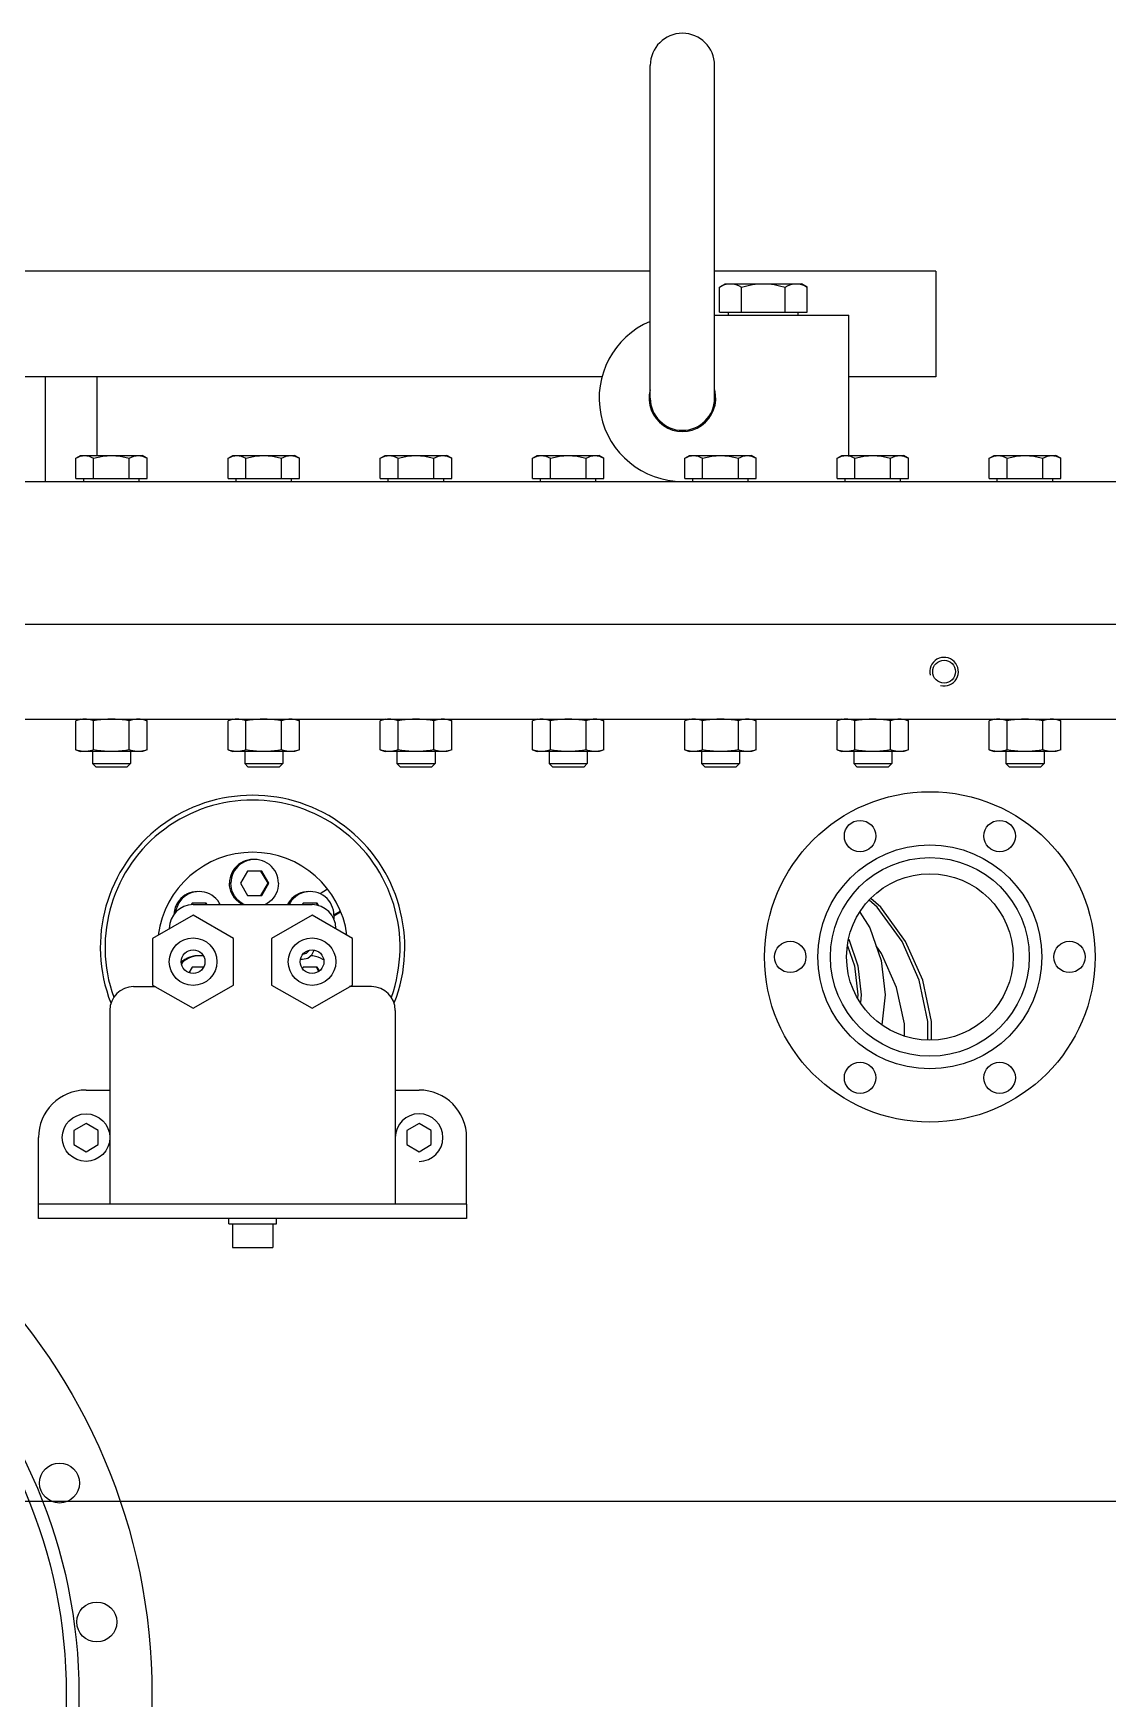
# Model space of a CAD drawing. Extents: x -50 to 48714, y -13211 to 6743.
# Drawn here: x 17112.6 to 17338.4, y -7818.6 to -7468.3 of the extents above; entities that cross this region are included whole.
import ezdxf

# ---------------------------------------------------------------- set-up
doc = ezdxf.new("R2010")
doc.units = 0
doc.header["$LTSCALE"] = 50
doc.linetypes.add('MITTEX2', pattern=[101.6, 63.5, -12.7, 12.7, -12.7])
doc.layers.get('0').update_dxf_attribs({"linetype": 'CONTINUOUS'})
doc.layers.add('MITTEX2', color=5, linetype='MITTEX2')
doc.layers.add('TEXT', color=2, linetype='CONTINUOUS')
doc.styles.add('STANDARD_H15', font='isocp.shx', dxfattribs={"height": 15})

# ---------------------------------------------------------------- blocks, each defined once
blk = doc.blocks.new('SMAB_S')
for p, q in [((242.25, 232), (242.25, 302)), ((255.75, 232), (255.75, 302)), ((242.25, 258.7), (99.75, 258.7)), ((302.25, 258.7), (255.75, 258.7)), ((256.76, 255.37), (258, 256.08)), ((258, 256.08), (274, 256.08)), ((272.93, 256.08), (273.49, 256.03)), ((275.24, 255.37), (274, 256.08)), ((302.25, 258.7), (302.25, 236.5)), ((256.76, 250.1), (256.76, 255.37)), ((261.38, 250.1), (261.38, 255.37)), ((270.62, 250.1), (270.62, 255.37)), ((275.24, 250.1), (275.24, 255.37)), ((255.75, 249.5), (284, 249.5)), ((256.76, 250.1), (275.24, 250.1)), ((258.68, 249.5), (258.68, 250.1)), ((273.32, 249.5), (273.32, 250.1)), ((284, 219.95), (284, 249.5)), ((232.13, 236.5), (99.75, 236.5)), ((115.1, 214.5), (115.1, 236.5)), ((126, 219.95), (126, 236.5)), ((302.25, 236.5), (284, 236.5)), ((121.49, 219.37), (122.5, 219.95)), ((121.49, 215.1), (121.49, 219.37)), ((122.5, 219.95), (135.5, 219.95)), ((125.25, 215.1), (125.25, 219.37)), ((132.75, 215.1), (132.75, 219.37)), ((134.63, 219.95), (135.09, 219.91)), ((135.09, 219.91), (135.55, 219.8)), ((136.51, 219.37), (135.5, 219.95)), ((136.51, 215.1), (136.51, 219.37)), ((153.49, 219.37), (154.5, 219.95)), ((153.49, 215.1), (153.49, 219.37)), ((154.5, 219.95), (167.5, 219.95)), ((157.25, 215.1), (157.25, 219.37)), ((164.75, 215.1), (164.75, 219.37)), ((166.63, 219.95), (167.09, 219.91)), ((167.09, 219.91), (167.55, 219.8)), ((168.51, 219.37), (167.5, 219.95)), ((168.51, 215.1), (168.51, 219.37)), ((185.49, 219.37), (186.5, 219.95)), ((185.49, 215.1), (185.49, 219.37)), ((186.5, 219.95), (199.5, 219.95)), ((189.25, 215.1), (189.25, 219.37)), ((196.75, 215.1), (196.75, 219.37)), ((198.63, 219.95), (199.09, 219.91)), ((199.09, 219.91), (199.55, 219.8)), ((200.51, 219.37), (199.5, 219.95)), ((200.51, 215.1), (200.51, 219.37)), ((217.49, 219.37), (218.5, 219.95)), ((217.49, 215.1), (217.49, 219.37)), ((218.5, 219.95), (231.5, 219.95)), ((221.25, 215.1), (221.25, 219.37)), ((228.75, 215.1), (228.75, 219.37)), ((230.63, 219.95), (231.09, 219.91)), ((231.09, 219.91), (231.55, 219.8)), ((232.51, 219.37), (231.5, 219.95)), ((232.51, 215.1), (232.51, 219.37)), ((249.49, 219.37), (250.5, 219.95)), ((249.49, 215.1), (249.49, 219.37)), ((250.5, 219.95), (263.5, 219.95)), ((253.25, 215.1), (253.25, 219.37)), ((260.75, 215.1), (260.75, 219.37)), ((262.63, 219.95), (263.09, 219.91)), ((263.09, 219.91), (263.55, 219.8)), ((264.51, 219.37), (263.5, 219.95)), ((264.51, 215.1), (264.51, 219.37)), ((281.49, 219.37), (282.5, 219.95)), ((281.49, 215.1), (281.49, 219.37)), ((282.5, 219.95), (295.5, 219.95)), ((285.25, 215.1), (285.25, 219.37)), ((292.75, 215.1), (292.75, 219.37)), ((294.63, 219.95), (295.09, 219.91)), ((295.09, 219.91), (295.55, 219.8)), ((296.51, 219.37), (295.5, 219.95)), ((296.51, 215.1), (296.51, 219.37)), ((313.49, 219.37), (314.5, 219.95)), ((313.49, 215.1), (313.49, 219.37)), ((314.5, 219.95), (327.5, 219.95)), ((317.25, 215.1), (317.25, 219.37)), ((324.75, 215.1), (324.75, 219.37)), ((326.63, 219.95), (327.09, 219.91)), ((327.09, 219.91), (327.55, 219.8)), ((328.51, 219.37), (327.5, 219.95)), ((328.51, 215.1), (328.51, 219.37)), ((-364, 214.5), (366, 214.5)), ((121.49, 215.1), (136.51, 215.1)), ((123.18, 214.5), (123.18, 215.1)), ((134.82, 214.5), (134.82, 215.1)), ((153.49, 215.1), (168.51, 215.1)), ((155.18, 214.5), (155.18, 215.1)), ((166.82, 214.5), (166.82, 215.1)), ((185.49, 215.1), (200.51, 215.1)), ((187.18, 214.5), (187.18, 215.1)), ((198.82, 214.5), (198.82, 215.1)), ((217.49, 215.1), (232.51, 215.1)), ((219.18, 214.5), (219.18, 215.1)), ((230.82, 214.5), (230.82, 215.1)), ((249.49, 215.1), (264.51, 215.1)), ((251.18, 214.5), (251.18, 215.1)), ((262.82, 214.5), (262.82, 215.1)), ((281.49, 215.1), (296.51, 215.1)), ((283.18, 214.5), (283.18, 215.1)), ((294.82, 214.5), (294.82, 215.1)), ((313.49, 215.1), (328.51, 215.1)), ((315.18, 214.5), (315.18, 215.1)), ((326.82, 214.5), (326.82, 215.1)), ((-364, 184.5), (366, 184.5)), ((-364, 164.5), (366, 164.5)), ((122.5, 164.5), (121.49, 164.13)), ((121.49, 158.07), (121.49, 164.13)), ((125.25, 158.07), (125.25, 164.13)), ((132.75, 158.07), (132.75, 164.13)), ((135.5, 164.5), (136.51, 164.13)), ((136.51, 158.07), (136.51, 164.13)), ((154.5, 164.5), (153.49, 164.13)), ((153.49, 158.07), (153.49, 164.13)), ((157.25, 158.07), (157.25, 164.13)), ((164.75, 158.07), (164.75, 164.13)), ((167.5, 164.5), (168.51, 164.13)), ((168.51, 158.07), (168.51, 164.13)), ((186.5, 164.5), (185.49, 164.13)), ((185.49, 158.07), (185.49, 164.13)), ((189.25, 158.07), (189.25, 164.13)), ((196.75, 158.07), (196.75, 164.13)), ((199.5, 164.5), (200.51, 164.13)), ((200.51, 158.07), (200.51, 164.13)), ((218.5, 164.5), (217.49, 164.13)), ((217.49, 158.07), (217.49, 164.13)), ((221.25, 158.07), (221.25, 164.13)), ((228.75, 158.07), (228.75, 164.13)), ((231.5, 164.5), (232.51, 164.13)), ((232.51, 158.07), (232.51, 164.13)), ((250.5, 164.5), (249.49, 164.13)), ((249.49, 158.07), (249.49, 164.13)), ((253.25, 158.07), (253.25, 164.13)), ((260.75, 158.07), (260.75, 164.13)), ((263.5, 164.5), (264.51, 164.13)), ((264.51, 158.07), (264.51, 164.13)), ((282.5, 164.5), (281.49, 164.13)), ((281.49, 158.07), (281.49, 164.13)), ((285.25, 158.07), (285.25, 164.13)), ((292.75, 158.07), (292.75, 164.13)), ((295.5, 164.5), (296.51, 164.13)), ((296.51, 158.07), (296.51, 164.13)), ((314.5, 164.5), (313.49, 164.13)), ((313.49, 158.07), (313.49, 164.13)), ((317.25, 158.07), (317.25, 164.13)), ((324.75, 158.07), (324.75, 164.13)), ((327.5, 164.5), (328.51, 164.13)), ((328.51, 158.07), (328.51, 164.13)), ((121.49, 158.07), (122.5, 157.7)), ((135.5, 157.7), (122.5, 157.7)), ((125, 157.7), (125, 155.18)), ((133, 157.7), (133, 155.18)), ((136.51, 158.07), (135.5, 157.7)), ((153.49, 158.07), (154.5, 157.7)), ((167.5, 157.7), (154.5, 157.7)), ((157, 157.7), (157, 155.18)), ((165, 157.7), (165, 155.18)), ((168.51, 158.07), (167.5, 157.7)), ((185.49, 158.07), (186.5, 157.7)), ((199.5, 157.7), (186.5, 157.7)), ((189, 157.7), (189, 155.18)), ((197, 157.7), (197, 155.18)), ((200.51, 158.07), (199.5, 157.7)), ((217.49, 158.07), (218.5, 157.7)), ((231.5, 157.7), (218.5, 157.7)), ((221, 157.7), (221, 155.18)), ((229, 157.7), (229, 155.18)), ((232.51, 158.07), (231.5, 157.7)), ((249.49, 158.07), (250.5, 157.7)), ((263.5, 157.7), (250.5, 157.7)), ((253, 157.7), (253, 155.18)), ((261, 157.7), (261, 155.18)), ((264.51, 158.07), (263.5, 157.7)), ((281.49, 158.07), (282.5, 157.7)), ((295.5, 157.7), (282.5, 157.7)), ((285, 157.7), (285, 155.18)), ((293, 157.7), (293, 155.18)), ((296.51, 158.07), (295.5, 157.7)), ((313.49, 158.07), (314.5, 157.7)), ((327.5, 157.7), (314.5, 157.7)), ((317, 157.7), (317, 155.18)), ((325, 157.7), (325, 155.18)), ((328.51, 158.07), (327.5, 157.7)), ((125, 155.18), (133, 155.18)), ((125, 155.18), (125.68, 154.5)), ((125.68, 154.5), (132.32, 154.5)), ((133, 155.18), (132.32, 154.5)), ((157, 155.18), (157.68, 154.5)), ((157, 155.18), (165, 155.18)), ((157.68, 154.5), (164.32, 154.5)), ((165, 155.18), (164.32, 154.5)), ((189, 155.18), (189.68, 154.5)), ((189, 155.18), (197, 155.18)), ((189.68, 154.5), (196.32, 154.5)), ((197, 155.18), (196.32, 154.5)), ((221, 155.18), (221.68, 154.5)), ((221, 155.18), (229, 155.18)), ((221.68, 154.5), (228.32, 154.5)), ((229, 155.18), (228.32, 154.5)), ((253, 155.18), (253.68, 154.5)), ((253, 155.18), (261, 155.18)), ((253.68, 154.5), (260.32, 154.5)), ((261, 155.18), (260.32, 154.5)), ((285, 155.18), (285.68, 154.5)), ((285, 155.18), (293, 155.18)), ((285.68, 154.5), (292.32, 154.5)), ((293, 155.18), (292.32, 154.5)), ((317, 155.18), (317.68, 154.5)), ((317, 155.18), (325, 155.18)), ((317.68, 154.5), (324.32, 154.5)), ((325, 155.18), (324.32, 154.5)), ((157.61, 132.57), (156.13, 130)), ((156.13, 130), (157.61, 127.43)), ((160.58, 132.57), (157.61, 132.57)), ((161.9, 130), (160.42, 132.57)), ((160.42, 127.43), (161.9, 130)), ((162.06, 130), (160.58, 132.57)), ((160.58, 127.43), (162.06, 130)), ((161.9, 130), (162.06, 130)), ((157.61, 127.43), (160.58, 127.43)), ((174.42, 128.72), (172.83, 127.8)), ((146.15, 123.31), (137.65, 118.41)), ((145.94, 125.82), (145.73, 125.46)), ((148.9, 125.82), (145.94, 125.82)), ((146.15, 125.5), (171.15, 125.5)), ((154.65, 118.41), (146.15, 123.31)), ((148.93, 125.5), (148.74, 125.82)), ((149.08, 125.5), (148.9, 125.82)), ((171.15, 123.31), (162.65, 118.41)), ((169.29, 125.82), (169.1, 125.5)), ((172.25, 125.82), (169.29, 125.82)), ((179.65, 118.41), (171.15, 123.31)), ((172.38, 125.33), (172.09, 125.82)), ((172.57, 125.27), (172.25, 125.82)), ((175.75, 123.38), (177.07, 124.14)), ((175.76, 123.14), (177.15, 123.95)), ((141.15, 120.5), (141.15, 120.43)), ((176.15, 120.43), (176.15, 120.5)), ((137.65, 118.41), (137.65, 108.59)), ((154.65, 108.59), (154.65, 118.41)), ((162.65, 118.41), (162.65, 108.59)), ((179.65, 108.59), (179.65, 118.41)), ((143.99, 113.66), (143.66, 113.37)), ((145.94, 112.32), (145.27, 111.16)), ((148.35, 112.32), (145.94, 112.32)), ((168.71, 114), (169.16, 114)), ((168.72, 114.1), (169.16, 114)), ((169.29, 112.32), (169.13, 112.05)), ((172.25, 112.32), (169.29, 112.32)), ((172.59, 111.46), (172.09, 112.32)), ((172.69, 111.55), (172.25, 112.32)), ((137.65, 108.59), (146.15, 103.69)), ((146.15, 103.69), (154.65, 108.59)), ((162.65, 108.59), (171.15, 103.69)), ((171.15, 103.69), (179.65, 108.59)), ((133.65, 108.25), (138.24, 108.25)), ((183.65, 108.25), (179.05, 108.25)), ((128.65, 103.25), (128.65, 62.5)), ((188.65, 103.25), (188.65, 62.5)), ((123.65, 86.5), (128.65, 86.5)), ((188.65, 86.5), (193.65, 86.5)), ((123.65, 79.47), (121.08, 77.98)), ((121.08, 77.98), (121.08, 75.02)), ((126.22, 77.98), (123.65, 79.47)), ((126.22, 75.02), (126.22, 77.98)), ((193.65, 79.47), (191.08, 77.98)), ((191.08, 77.98), (191.08, 75.02)), ((196.22, 77.98), (193.65, 79.47)), ((196.22, 75.02), (196.22, 77.98)), ((113.65, 62.5), (113.65, 76.5)), ((121.08, 75.02), (123.65, 73.53)), ((123.65, 73.53), (126.22, 75.02)), ((191.08, 75.02), (193.65, 73.53)), ((193.65, 73.53), (196.22, 75.02)), ((203.65, 62.5), (203.65, 76.5)), ((113.65, 59.5), (113.65, 62.5)), ((203.65, 62.5), (113.65, 62.5)), ((203.65, 62.5), (203.65, 59.5)), ((203.65, 59.5), (113.65, 59.5)), ((153.65, 58.4), (153.65, 59.5)), ((153.65, 58.4), (163.65, 58.4)), ((154.4, 58.4), (154.4, 53.4)), ((162.9, 58.4), (162.9, 53.4)), ((163.65, 58.4), (163.65, 59.5)), ((154.4, 53.4), (162.9, 53.4))]:
    blk.add_line(p, q)
for points in [[(256.76, 255.37), (257.36, 255.68), (257.94, 255.9), (258.51, 256.03), (259.07, 256.08)], [(259.07, 256.08), (259.64, 256.03), (260.2, 255.9), (260.78, 255.68), (261.38, 255.37)], [(261.38, 255.37), (262.57, 255.67), (263.73, 255.9), (264.87, 256.03), (266, 256.08)], [(266, 256.08), (267.14, 256.03), (268.28, 255.9), (269.43, 255.67), (270.62, 255.37)], [(270.62, 255.37), (271.22, 255.68), (271.8, 255.9), (272.36, 256.03), (272.93, 256.08)], [(273.49, 256.03), (274.06, 255.9), (274.64, 255.68), (275.24, 255.37)], [(121.49, 219.37), (121.98, 219.62), (122.45, 219.8), (122.91, 219.91), (123.37, 219.95)], [(123.37, 219.95), (123.83, 219.91), (124.29, 219.8), (124.76, 219.62), (125.25, 219.37)], [(125.25, 219.37), (126.22, 219.62), (127.16, 219.8), (128.08, 219.91), (129, 219.95)], [(129, 219.95), (129.92, 219.91), (130.85, 219.8), (131.79, 219.62), (132.75, 219.37)], [(132.75, 219.37), (133.24, 219.62), (133.71, 219.8), (134.17, 219.91), (134.63, 219.95)], [(135.55, 219.8), (136.02, 219.62), (136.51, 219.37)], [(153.49, 219.37), (153.98, 219.62), (154.45, 219.8), (154.91, 219.91), (155.37, 219.95)], [(155.37, 219.95), (155.83, 219.91), (156.29, 219.8), (156.76, 219.62), (157.25, 219.37)], [(157.25, 219.37), (158.22, 219.62), (159.16, 219.8), (160.08, 219.91), (161, 219.95)], [(161, 219.95), (161.92, 219.91), (162.85, 219.8), (163.79, 219.62), (164.75, 219.37)], [(164.75, 219.37), (165.24, 219.62), (165.71, 219.8), (166.17, 219.91), (166.63, 219.95)], [(167.55, 219.8), (168.02, 219.62), (168.51, 219.37)], [(185.49, 219.37), (185.98, 219.62), (186.45, 219.8), (186.91, 219.91), (187.37, 219.95)], [(187.37, 219.95), (187.83, 219.91), (188.29, 219.8), (188.76, 219.62), (189.25, 219.37)], [(189.25, 219.37), (190.22, 219.62), (191.16, 219.8), (192.08, 219.91), (193, 219.95)], [(193, 219.95), (193.92, 219.91), (194.85, 219.8), (195.79, 219.62), (196.75, 219.37)], [(196.75, 219.37), (197.24, 219.62), (197.71, 219.8), (198.17, 219.91), (198.63, 219.95)], [(199.55, 219.8), (200.02, 219.62), (200.51, 219.37)], [(217.49, 219.37), (217.98, 219.62), (218.45, 219.8), (218.91, 219.91), (219.37, 219.95)], [(219.37, 219.95), (219.83, 219.91), (220.29, 219.8), (220.76, 219.62), (221.25, 219.37)], [(221.25, 219.37), (222.22, 219.62), (223.16, 219.8), (224.08, 219.91), (225, 219.95)], [(225, 219.95), (225.92, 219.91), (226.85, 219.8), (227.79, 219.62), (228.75, 219.37)], [(228.75, 219.37), (229.24, 219.62), (229.71, 219.8), (230.17, 219.91), (230.63, 219.95)], [(231.55, 219.8), (232.02, 219.62), (232.51, 219.37)], [(249.49, 219.37), (249.98, 219.62), (250.45, 219.8), (250.91, 219.91), (251.37, 219.95)], [(251.37, 219.95), (251.83, 219.91), (252.29, 219.8), (252.76, 219.62), (253.25, 219.37)], [(253.25, 219.37), (254.22, 219.62), (255.16, 219.8), (256.08, 219.91), (257, 219.95)], [(257, 219.95), (257.92, 219.91), (258.85, 219.8), (259.79, 219.62), (260.75, 219.37)], [(260.75, 219.37), (261.24, 219.62), (261.71, 219.8), (262.17, 219.91), (262.63, 219.95)], [(263.55, 219.8), (264.02, 219.62), (264.51, 219.37)], [(281.49, 219.37), (281.98, 219.62), (282.45, 219.8), (282.91, 219.91), (283.37, 219.95)], [(283.37, 219.95), (283.83, 219.91), (284.29, 219.8), (284.76, 219.62), (285.25, 219.37)], [(285.25, 219.37), (286.22, 219.62), (287.16, 219.8), (288.08, 219.91), (289, 219.95)], [(289, 219.95), (289.92, 219.91), (290.85, 219.8), (291.79, 219.62), (292.75, 219.37)], [(292.75, 219.37), (293.24, 219.62), (293.71, 219.8), (294.17, 219.91), (294.63, 219.95)], [(295.55, 219.8), (296.02, 219.62), (296.51, 219.37)], [(313.49, 219.37), (313.98, 219.62), (314.45, 219.8), (314.91, 219.91), (315.37, 219.95)], [(315.37, 219.95), (315.83, 219.91), (316.29, 219.8), (316.76, 219.62), (317.25, 219.37)], [(317.25, 219.37), (318.22, 219.62), (319.16, 219.8), (320.08, 219.91), (321, 219.95)], [(321, 219.95), (321.92, 219.91), (322.85, 219.8), (323.79, 219.62), (324.75, 219.37)], [(324.75, 219.37), (325.24, 219.62), (325.71, 219.8), (326.17, 219.91), (326.63, 219.95)], [(327.55, 219.8), (328.02, 219.62), (328.51, 219.37)], [(123.37, 164.5), (123, 164.48), (122.63, 164.44), (122.25, 164.36), (121.88, 164.26), (121.49, 164.13)], [(125.25, 164.13), (124.86, 164.26), (124.49, 164.36), (124.12, 164.44), (123.74, 164.48), (123.37, 164.5)], [(129, 164.5), (128.25, 164.48), (127.5, 164.44), (126.76, 164.36), (126.01, 164.26), (125.25, 164.13)], [(132.75, 164.13), (131.99, 164.26), (131.24, 164.36), (130.49, 164.44), (129.74, 164.48), (129, 164.5)], [(134.63, 164.5), (134.26, 164.48), (133.88, 164.44), (133.51, 164.36), (133.14, 164.26), (132.75, 164.13)], [(136.51, 164.13), (136.12, 164.26), (135.75, 164.36), (135.37, 164.44), (135, 164.48), (134.63, 164.5)], [(155.37, 164.5), (155, 164.48), (154.63, 164.44), (154.25, 164.36), (153.88, 164.26), (153.49, 164.13)], [(157.25, 164.13), (156.86, 164.26), (156.49, 164.36), (156.12, 164.44), (155.74, 164.48), (155.37, 164.5)], [(161, 164.5), (160.25, 164.48), (159.5, 164.44), (158.76, 164.36), (158.01, 164.26), (157.25, 164.13)], [(164.75, 164.13), (163.99, 164.26), (163.24, 164.36), (162.49, 164.44), (161.74, 164.48), (161, 164.5)], [(166.63, 164.5), (166.26, 164.48), (165.88, 164.44), (165.51, 164.36), (165.14, 164.26), (164.75, 164.13)], [(168.51, 164.13), (168.12, 164.26), (167.75, 164.36), (167.37, 164.44), (167, 164.48), (166.63, 164.5)], [(187.37, 164.5), (187, 164.48), (186.63, 164.44), (186.25, 164.36), (185.88, 164.26), (185.49, 164.13)], [(189.25, 164.13), (188.86, 164.26), (188.49, 164.36), (188.12, 164.44), (187.74, 164.48), (187.37, 164.5)], [(193, 164.5), (192.25, 164.48), (191.5, 164.44), (190.76, 164.36), (190.01, 164.26), (189.25, 164.13)], [(196.75, 164.13), (195.99, 164.26), (195.24, 164.36), (194.49, 164.44), (193.74, 164.48), (193, 164.5)], [(198.63, 164.5), (198.26, 164.48), (197.88, 164.44), (197.51, 164.36), (197.14, 164.26), (196.75, 164.13)], [(200.51, 164.13), (200.12, 164.26), (199.75, 164.36), (199.37, 164.44), (199, 164.48), (198.63, 164.5)], [(219.37, 164.5), (219, 164.48), (218.63, 164.44), (218.25, 164.36), (217.88, 164.26), (217.49, 164.13)], [(221.25, 164.13), (220.86, 164.26), (220.49, 164.36), (220.12, 164.44), (219.74, 164.48), (219.37, 164.5)], [(225, 164.5), (224.25, 164.48), (223.5, 164.44), (222.76, 164.36), (222.01, 164.26), (221.25, 164.13)], [(228.75, 164.13), (227.99, 164.26), (227.24, 164.36), (226.49, 164.44), (225.74, 164.48), (225, 164.5)], [(230.63, 164.5), (230.26, 164.48), (229.88, 164.44), (229.51, 164.36), (229.14, 164.26), (228.75, 164.13)], [(232.51, 164.13), (232.12, 164.26), (231.75, 164.36), (231.37, 164.44), (231, 164.48), (230.63, 164.5)], [(251.37, 164.5), (251, 164.48), (250.63, 164.44), (250.25, 164.36), (249.88, 164.26), (249.49, 164.13)], [(253.25, 164.13), (252.86, 164.26), (252.49, 164.36), (252.12, 164.44), (251.74, 164.48), (251.37, 164.5)], [(257, 164.5), (256.25, 164.48), (255.5, 164.44), (254.76, 164.36), (254.01, 164.26), (253.25, 164.13)], [(260.75, 164.13), (259.99, 164.26), (259.24, 164.36), (258.49, 164.44), (257.74, 164.48), (257, 164.5)], [(262.63, 164.5), (262.26, 164.48), (261.88, 164.44), (261.51, 164.36), (261.14, 164.26), (260.75, 164.13)], [(264.51, 164.13), (264.12, 164.26), (263.75, 164.36), (263.37, 164.44), (263, 164.48), (262.63, 164.5)], [(283.37, 164.5), (283, 164.48), (282.63, 164.44), (282.25, 164.36), (281.88, 164.26), (281.49, 164.13)], [(285.25, 164.13), (284.86, 164.26), (284.49, 164.36), (284.12, 164.44), (283.74, 164.48), (283.37, 164.5)], [(289, 164.5), (288.25, 164.48), (287.5, 164.44), (286.76, 164.36), (286.01, 164.26), (285.25, 164.13)], [(292.75, 164.13), (291.99, 164.26), (291.24, 164.36), (290.49, 164.44), (289.74, 164.48), (289, 164.5)], [(294.63, 164.5), (294.26, 164.48), (293.88, 164.44), (293.51, 164.36), (293.14, 164.26), (292.75, 164.13)], [(296.51, 164.13), (296.12, 164.26), (295.75, 164.36), (295.37, 164.44), (295, 164.48), (294.63, 164.5)], [(315.37, 164.5), (315, 164.48), (314.63, 164.44), (314.25, 164.36), (313.88, 164.26), (313.49, 164.13)], [(317.25, 164.13), (316.86, 164.26), (316.49, 164.36), (316.12, 164.44), (315.74, 164.48), (315.37, 164.5)], [(321, 164.5), (320.25, 164.48), (319.5, 164.44), (318.76, 164.36), (318.01, 164.26), (317.25, 164.13)], [(324.75, 164.13), (323.99, 164.26), (323.24, 164.36), (322.49, 164.44), (321.74, 164.48), (321, 164.5)], [(326.63, 164.5), (326.26, 164.48), (325.88, 164.44), (325.51, 164.36), (325.14, 164.26), (324.75, 164.13)], [(328.51, 164.13), (328.12, 164.26), (327.75, 164.36), (327.37, 164.44), (327, 164.48), (326.63, 164.5)], [(123.37, 157.7), (123, 157.72), (122.63, 157.76), (122.25, 157.84), (121.88, 157.94), (121.49, 158.07)], [(125.25, 158.07), (124.86, 157.94), (124.49, 157.84), (124.12, 157.76), (123.74, 157.72), (123.37, 157.7)], [(129, 157.7), (128.25, 157.72), (127.5, 157.76), (126.76, 157.84), (126.01, 157.94), (125.25, 158.07)], [(132.75, 158.07), (131.99, 157.94), (131.24, 157.84), (130.49, 157.76), (129.74, 157.72), (129, 157.7)], [(134.63, 157.7), (134.26, 157.72), (133.88, 157.76), (133.51, 157.84), (133.14, 157.94), (132.75, 158.07)], [(136.51, 158.07), (136.12, 157.94), (135.75, 157.84), (135.37, 157.76), (135, 157.72), (134.63, 157.7)], [(155.37, 157.7), (155, 157.72), (154.63, 157.76), (154.25, 157.84), (153.88, 157.94), (153.49, 158.07)], [(157.25, 158.07), (156.86, 157.94), (156.49, 157.84), (156.12, 157.76), (155.74, 157.72), (155.37, 157.7)], [(161, 157.7), (160.25, 157.72), (159.5, 157.76), (158.76, 157.84), (158.01, 157.94), (157.25, 158.07)], [(164.75, 158.07), (163.99, 157.94), (163.24, 157.84), (162.49, 157.76), (161.74, 157.72), (161, 157.7)], [(166.63, 157.7), (166.26, 157.72), (165.88, 157.76), (165.51, 157.84), (165.14, 157.94), (164.75, 158.07)], [(168.51, 158.07), (168.12, 157.94), (167.75, 157.84), (167.37, 157.76), (167, 157.72), (166.63, 157.7)], [(187.37, 157.7), (187, 157.72), (186.63, 157.76), (186.25, 157.84), (185.88, 157.94), (185.49, 158.07)], [(189.25, 158.07), (188.86, 157.94), (188.49, 157.84), (188.12, 157.76), (187.74, 157.72), (187.37, 157.7)], [(193, 157.7), (192.25, 157.72), (191.5, 157.76), (190.76, 157.84), (190.01, 157.94), (189.25, 158.07)], [(196.75, 158.07), (195.99, 157.94), (195.24, 157.84), (194.49, 157.76), (193.74, 157.72), (193, 157.7)], [(198.63, 157.7), (198.26, 157.72), (197.88, 157.76), (197.51, 157.84), (197.14, 157.94), (196.75, 158.07)], [(200.51, 158.07), (200.12, 157.94), (199.75, 157.84), (199.37, 157.76), (199, 157.72), (198.63, 157.7)], [(219.37, 157.7), (219, 157.72), (218.63, 157.76), (218.25, 157.84), (217.88, 157.94), (217.49, 158.07)], [(221.25, 158.07), (220.86, 157.94), (220.49, 157.84), (220.12, 157.76), (219.74, 157.72), (219.37, 157.7)], [(225, 157.7), (224.25, 157.72), (223.5, 157.76), (222.76, 157.84), (222.01, 157.94), (221.25, 158.07)], [(228.75, 158.07), (227.99, 157.94), (227.24, 157.84), (226.49, 157.76), (225.74, 157.72), (225, 157.7)], [(230.63, 157.7), (230.26, 157.72), (229.88, 157.76), (229.51, 157.84), (229.14, 157.94), (228.75, 158.07)], [(232.51, 158.07), (232.12, 157.94), (231.75, 157.84), (231.37, 157.76), (231, 157.72), (230.63, 157.7)], [(251.37, 157.7), (251, 157.72), (250.63, 157.76), (250.25, 157.84), (249.88, 157.94), (249.49, 158.07)], [(253.25, 158.07), (252.86, 157.94), (252.49, 157.84), (252.12, 157.76), (251.74, 157.72), (251.37, 157.7)], [(257, 157.7), (256.25, 157.72), (255.5, 157.76), (254.76, 157.84), (254.01, 157.94), (253.25, 158.07)], [(260.75, 158.07), (259.99, 157.94), (259.24, 157.84), (258.49, 157.76), (257.74, 157.72), (257, 157.7)], [(262.63, 157.7), (262.26, 157.72), (261.88, 157.76), (261.51, 157.84), (261.14, 157.94), (260.75, 158.07)], [(264.51, 158.07), (264.12, 157.94), (263.75, 157.84), (263.37, 157.76), (263, 157.72), (262.63, 157.7)], [(283.37, 157.7), (283, 157.72), (282.63, 157.76), (282.25, 157.84), (281.88, 157.94), (281.49, 158.07)], [(285.25, 158.07), (284.86, 157.94), (284.49, 157.84), (284.12, 157.76), (283.74, 157.72), (283.37, 157.7)], [(289, 157.7), (288.25, 157.72), (287.5, 157.76), (286.76, 157.84), (286.01, 157.94), (285.25, 158.07)], [(292.75, 158.07), (291.99, 157.94), (291.24, 157.84), (290.49, 157.76), (289.74, 157.72), (289, 157.7)], [(294.63, 157.7), (294.26, 157.72), (293.88, 157.76), (293.51, 157.84), (293.14, 157.94), (292.75, 158.07)], [(296.51, 158.07), (296.12, 157.94), (295.75, 157.84), (295.37, 157.76), (295, 157.72), (294.63, 157.7)], [(315.37, 157.7), (315, 157.72), (314.63, 157.76), (314.25, 157.84), (313.88, 157.94), (313.49, 158.07)], [(317.25, 158.07), (316.86, 157.94), (316.49, 157.84), (316.12, 157.76), (315.74, 157.72), (315.37, 157.7)], [(321, 157.7), (320.25, 157.72), (319.5, 157.76), (318.76, 157.84), (318.01, 157.94), (317.25, 158.07)], [(324.75, 158.07), (323.99, 157.94), (323.24, 157.84), (322.49, 157.76), (321.74, 157.72), (321, 157.7)], [(326.63, 157.7), (326.26, 157.72), (325.88, 157.76), (325.51, 157.84), (325.14, 157.94), (324.75, 158.07)], [(328.51, 158.07), (328.12, 157.94), (327.75, 157.84), (327.37, 157.76), (327, 157.72), (326.63, 157.7)], [(158.78, 135), (158.22, 134.97), (157.67, 134.87), (157.13, 134.72), (156.61, 134.5), (156.12, 134.23), (155.67, 133.91), (155.25, 133.54), (154.88, 133.12), (154.55, 132.66), (154.28, 132.17), (154.07, 131.65), (153.91, 131.11), (153.82, 130.56), (153.79, 130)], [(159.09, 135), (158.53, 134.97), (157.98, 134.87), (157.44, 134.72), (156.93, 134.5), (156.44, 134.23), (155.98, 133.91), (155.56, 133.54), (155.19, 133.12), (154.87, 132.66), (154.59, 132.17), (154.38, 131.65), (154.23, 131.11), (154.13, 130.56), (154.1, 130)], [(164.09, 130), (164.05, 130.56), (163.96, 131.11), (163.81, 131.65), (163.59, 132.17), (163.32, 132.66), (163, 133.12), (162.62, 133.54), (162.21, 133.91), (161.75, 134.23), (161.26, 134.5), (160.74, 134.72), (160.2, 134.87), (159.65, 134.97), (159.09, 135)], [(156.6, 125.5), (156.12, 125.77), (155.67, 126.09), (155.25, 126.46), (154.88, 126.88), (154.55, 127.34), (154.28, 127.83), (154.07, 128.35), (153.91, 128.89), (153.82, 129.44), (153.79, 130)], [(156.92, 125.5), (156.44, 125.77), (155.98, 126.09), (155.56, 126.46), (155.19, 126.88), (154.87, 127.34), (154.59, 127.83), (154.38, 128.35), (154.23, 128.89), (154.13, 129.44), (154.1, 130)], [(164.09, 130), (164.05, 129.44), (163.96, 128.89), (163.81, 128.35), (163.59, 127.83), (163.32, 127.34), (163, 126.88), (162.62, 126.46), (162.21, 126.09), (161.75, 125.77), (161.27, 125.5)], [(147.1, 128.25), (146.54, 128.22), (145.99, 128.12), (145.45, 127.97), (144.94, 127.75), (144.45, 127.48), (143.99, 127.16), (143.57, 126.79), (143.2, 126.37), (142.88, 125.91), (142.61, 125.42), (142.39, 124.9), (142.24, 124.36), (142.14, 123.81), (142.12, 123.44)], [(147.42, 128.25), (146.86, 128.22), (146.31, 128.12), (145.77, 127.97), (145.25, 127.75), (144.76, 127.48), (144.3, 127.16), (143.89, 126.79), (143.51, 126.37), (143.19, 125.91), (142.92, 125.42), (142.7, 124.9), (142.55, 124.36), (142.46, 123.86)], [(151.87, 125.5), (151.65, 125.91), (151.32, 126.37), (150.95, 126.79), (150.53, 127.16), (150.07, 127.48), (149.58, 127.75), (149.07, 127.97), (148.53, 128.12), (147.98, 128.22), (147.42, 128.25)], [(170.45, 128.25), (169.9, 128.22), (169.34, 128.12), (168.81, 127.97), (168.29, 127.75), (167.8, 127.48), (167.34, 127.16), (166.92, 126.79), (166.55, 126.37), (166.23, 125.91), (166, 125.5)], [(170.77, 128.25), (170.21, 128.22), (169.66, 128.12), (169.12, 127.97), (168.6, 127.75), (168.11, 127.48), (167.66, 127.16), (167.24, 126.79), (166.86, 126.37), (166.54, 125.91), (166.31, 125.5)], [(175.76, 123.25), (175.73, 123.81), (175.64, 124.36), (175.48, 124.9), (175.27, 125.42), (175, 125.91), (174.67, 126.37), (174.3, 126.79), (173.88, 127.16), (173.43, 127.48), (172.94, 127.75), (172.42, 127.97), (171.88, 128.12), (171.33, 128.22), (170.77, 128.25)], [(300.61, 97), (300.61, 100.94), (298.76, 109.63), (295.16, 117.75), (289.94, 124.94), (288.26, 126.45)], [(301.34, 97), (301.34, 100.94), (299.5, 109.63), (295.89, 117.75), (290.67, 124.94), (288.58, 126.82)], [(175.76, 123.25), (175.73, 122.69), (175.7, 122.53)], [(286.3, 123.9), (288.37, 120.6), (290.78, 113.73), (291.59, 106.5), (290.88, 100.24)], [(169.16, 114), (170.24, 114.25), (171.11, 114.94), (171.59, 115.94), (171.59, 115.95)], [(170.49, 115.9), (170.46, 115.75), (169.91, 115.2), (169.16, 115)], [(283.69, 116.86), (285.17, 112.62), (285.86, 106.5), (285.79, 105.93)], [(283.95, 118.21), (285.9, 112.62), (286.59, 106.5), (286.41, 104.92)], [(295.64, 97.85), (295.64, 100.42), (294.01, 108.09), (290.83, 115.25), (289.7, 116.8)], [(147.42, 114.75), (146.86, 114.72), (146.31, 114.62), (145.77, 114.47), (145.25, 114.25), (144.76, 113.98), (144.3, 113.66), (143.89, 113.29), (143.7, 113.07)], [(147.1, 114.75), (146.54, 114.72), (145.99, 114.62), (145.45, 114.47), (144.94, 114.25), (144.45, 113.98), (143.99, 113.66)], [(148.36, 114.65), (147.98, 114.72), (147.42, 114.75)], [(173.6, 113.86), (173.43, 113.98), (172.94, 114.25), (172.42, 114.47), (171.88, 114.62), (171.33, 114.72), (170.86, 114.74)]]:
    blk.add_lwpolyline(points)
for centre, radius in [((304, 174.5), 2.4), ((301, 114.5), 34.75), ((286.33, 139.92), 3.3), ((315.67, 139.92), 3.3), ((301, 114.5), 23.55), ((301, 114.5), 20.9), ((301, 114.5), 17.5), ((146.15, 113.5), 5), ((146.15, 113.5), 2.5), ((171.15, 113.5), 5), ((171.15, 113.5), 2.5), ((271.65, 114.5), 3.3), ((330.35, 114.5), 3.3), ((286.33, 89.08), 3.3), ((315.67, 89.08), 3.3), ((11, -40.5), 126.5), ((123.65, 76.5), 5), ((11, -40.5), 111.15), ((11, -40.5), 108.5), ((118.08, 3.85), 4.2), ((125.91, -25.37), 4.2)]:
    blk.add_circle(centre, radius)
for centre, radius, start, end in [((249, 302), 6.75, 0, 180), ((249, 232), 17.5, 112.7489, 270), ((249, 232), 7, 165.4973, 14.5027), ((249, 232), 6.75, 180, 360), ((304, 174.5), 3, 255, 195), ((158.65, 116.5), 32, 338.5786, 201.4214), ((158.65, 116.5), 31, 340.3071, 199.6929), ((158.65, 116.5), 20, 7.4723, 172.5277), ((146.15, 120.5), 5, 90, 180), ((171.15, 120.5), 5, 0, 90), ((133.65, 103.25), 5, 90, 180), ((183.65, 103.25), 5, 0, 90), ((123.65, 76.5), 10, 90, 180), ((193.65, 76.5), 10, 360, 90), ((193.65, 76.5), 5, 270, 180)]:
    blk.add_arc(centre, radius, start, end)
at = {"layer": 'TEXT', "style": 'STANDARD_H15', "flags": 1}
for tag, p in [('ID', (-456.04, -473.35)), ('BEZ', (-456.04, -501.85)), ('KURZBEZ', (-456.04, -530.35)), ('SPARTE', (-456.04, -558.85)), ('FIRMA', (-456.04, -587.35)), ('PREIS', (-456.04, -615.85)), ('AUSSCHR', (-456.04, -644.35)), ('BEST', (-456.04, -672.85)), ('LIEFER', (-456.04, -701.35)), ('STATUS', (-456.04, -729.85)), ('BEMERK', (-456.04, -758.35))]:
    blk.add_attdef(tag, p, '', height=15, dxfattribs=at)

msp = doc.modelspace()

# ---------------------------------------------------------------- linework, layer by layer
at = {"layer": 'MITTEX2'}
msp.add_line((24250, -7777.09), (17000, -7777.09), dxfattribs=at)

# ---------------------------------------------------------------- block references
msp.add_blockref('SMAB_S', (17000, -7777.09))

doc.saveas('drawing.dxf')
